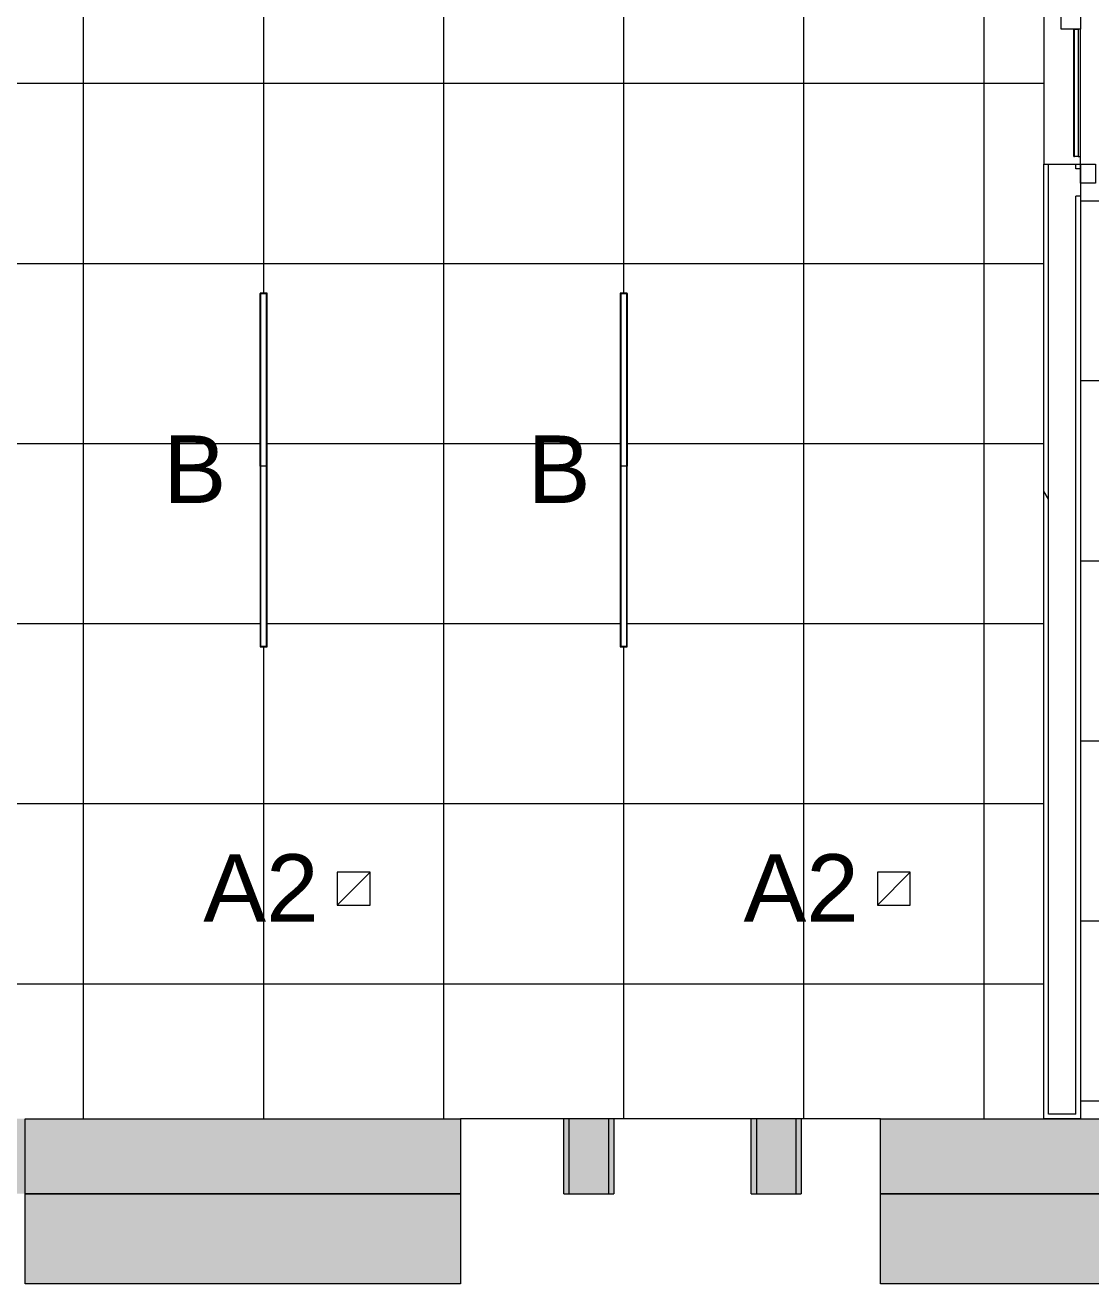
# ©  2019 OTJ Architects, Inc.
# Model space of a CAD drawing. Header units: inches. Extents: x 0 to 2454, y -180 to 1354.
# Drawn here: x 343 to 485, y 72 to 239.7 of the extents above; entities that cross this region are included whole.
import ezdxf

# ---------------------------------------------------------------- set-up
doc = ezdxf.new("R2010")
doc.units = ezdxf.units.IN
doc.header["$MEASUREMENT"] = 0
for name, color, linetype, lineweight in [('A-CLNG', 13, 'Continuous', 13), ('A-CLNG-PATT', 13, 'Continuous', 13), ('A-COLS', 52, 'Continuous', 13), ('A-GLAZ-CURT', 52, 'Continuous', 9), ('A-GLAZ-CWMG', 51, 'Continuous', 9), ('A-WALL', 113, 'Continuous', 13), ('A-WALL-PATT', 111, 'Continuous', 13), ('E-LITE-EQPM', 33, 'Continuous', 9), ('E-LITE-EQPM-IDEN', 33, 'Continuous', 9), ('I-WALL', 2, 'Continuous', 13), ('S-BEAM', 12, 'Continuous', 9)]:
    doc.layers.add(name, color=color, linetype=linetype, lineweight=lineweight)
doc.styles.add('Arial', font='arial.ttf', dxfattribs={"height": 9})

# ---------------------------------------------------------------- blocks, each defined once
blk = doc.blocks.new('perimeter columns - perimeter columns-7228800-Level XX  RCP')
at = {"layer": 'A-COLS', "lineweight": 9}
h = blk.add_hatch(color=7, dxfattribs=at)
h.paths.add_polyline_path([(1390.51, 84), (1421.51, 84), (1426.24, 85.3), (1422.09, 94), (1390.51, 94)], flags=0)
h.paths.add_polyline_path([(1290.47, 84), (1305.95, 84), (1305.95, 94), (1287.95, 94), (1287.95, 84)], flags=0)
h.paths.add_polyline_path([(1165.47, 84), (1184.95, 84), (1184.95, 94), (1159.95, 94), (1159.95, 84)], flags=0)
h.paths.add_polyline_path([(715.47, 84), (743.95, 84), (743.95, 94), (685, 94), (685, 84), (715.33, 84)], flags=0)
h.paths.add_polyline_path([(629, 84), (629, 94), (571, 94), (571, 84), (602.39, 84)], flags=0)
h.paths.add_polyline_path([(483.64, 84), (515, 84), (515, 94), (457, 94), (457, 84), (478.77, 84)], flags=0)
h.paths.add_polyline_path([(345.72, 84), (401, 84), (401, 94), (343, 94), (343, 84)], flags=0)
h.paths.add_polyline_path([(265.47, 84), (287, 84), (287, 94), (229, 94), (229, 84), (255.6, 84)], flags=0)
h.paths.add_polyline_path([(115.47, 84), (173, 84), (173, 94), (115, 94), (115, 84)], flags=0)
h.paths.add_polyline_path([(20.72, 84), (59, 84), (59, 94), (12, 94), (12, 84), (15.47, 84)], flags=0)
h.paths.add_polyline_path([(834.08, 84), (838.95, 84), (838.95, 94), (819.95, 94), (819.95, 84)], flags=0)
h.paths.add_polyline_path([(953.33, 84), (953.95, 84), (953.95, 94), (931.95, 94), (931.95, 84)], flags=0)
h.paths.add_polyline_path([(1079.95, 84), (1079.95, 94), (1056.95, 94), (1056.95, 84)], flags=0)
h.paths.add_polyline_path([(1523.01, 178.61), (1524.2, 182.34), (1524.2, 206.47), (1515.95, 206.47), (1515.95, 182.29), (1521.43, 179.43)], flags=0)
h.paths.add_polyline_path([(1515.95, 318.22), (1524.2, 318.22), (1524.2, 348.22), (1515.95, 348.22)], flags=0)
h.paths.add_polyline_path([(1524.2, 436.04), (1524.2, 456.04), (1515.95, 456.04), (1515.95, 436.04), (1520.72, 436.04)], flags=0)
h.paths.add_polyline_path([(1520.72, 551.04), (1524.2, 551.04), (1524.2, 569.54), (1515.95, 569.54), (1515.95, 551.04)], flags=0)
h.paths.add_polyline_path([(1515.95, 680.5), (1524.2, 680.5), (1524.2, 704.5), (1515.95, 704.5)], flags=0)
h.paths.add_polyline_path([(945.45, 696.5), (952.2, 696.5), (952.2, 704.5), (932.2, 704.5), (932.2, 696.5), (943.17, 696.5)], flags=0)
h.paths.add_polyline_path([(833.7, 696.5), (833.7, 704.5), (815.2, 704.5), (815.2, 696.5), (832.87, 696.5)], flags=0)
h.paths.add_polyline_path([(547.9, 696.5), (574.9, 696.5), (574.9, 704.5), (560.9, 704.5), (560.9, 769.75), (547.9, 769.75), (547.9, 710.5)], flags=0)
h.paths.add_polyline_path([(739.8, 696.5), (739.8, 704.5), (722.81, 704.5), (722.81, 696.5)], flags=0)
h.paths.add_polyline_path([(1390.47, 696.5), (1410.45, 696.5), (1410.45, 704.5), (1385.45, 704.5), (1385.45, 696.5)], flags=0)
h.paths.add_polyline_path([(1270.45, 696.5), (1301.45, 696.5), (1301.45, 704.5), (1270.45, 704.5)], flags=0)
h.paths.add_polyline_path([(1182.95, 696.5), (1182.95, 704.5), (1159.7, 704.5), (1159.7, 696.5), (1179.1, 696.5)], flags=0)
h.paths.add_polyline_path([(1049.7, 696.5), (1075.7, 696.5), (1075.7, 704.5), (1049.7, 704.5)], flags=0)
at = {"layer": 'A-COLS', "color": 8, "lineweight": 20}
for p, q in [((343, 84), (343, 94)), ((343, 94), (401, 94)), ((401, 94), (401, 84)), ((457, 84), (457, 94)), ((457, 94), (515, 94)), ((401, 84), (343, 84)), ((515, 84), (457, 84))]:
    blk.add_line(p, q, dxfattribs=at)
blk = doc.blocks.new('Rectangular Mullion - 2_ x 2 9_16_ rectangular-7357365-Level XX  RCP')
at = {"layer": 'A-GLAZ-CWMG', "lineweight": 20}
for p, q in [((-2, 2.125), (0, 2.125)), ((-2, -0.4375), (-2, 2.125)), ((0, 2.125), (0, -0.4375)), ((0, -0.4375), (-2, -0.4375))]:
    blk.add_line(p, q, dxfattribs=at)
blk = doc.blocks.new('TBARLED SMARTLIGHT 15-16_DIFFUSING 2_ and 4_ - 4_ 15_16 - Diffusing Lens-7317777-Level XX  RCP')
at = {"layer": 'E-LITE-EQPM'}
for p, q in [((-0.47, 23.56), (0.47, 23.56)), ((-0.47, -0.48), (-0.47, 23.56)), ((-0.38, 23.5), (0.38, 23.5)), ((-0.38, -23.5), (-0.38, 23.5)), ((0.38, -23.5), (0.38, 23.5)), ((0.47, 23.56), (0.47, -0.48)), ((-0.47, -0.48), (-0.39, -0.48)), ((-0.47, -23.52), (-0.47, -0.48)), ((0.47, -0.48), (-0.47, -0.48)), ((-0.39, -23.52), (-0.39, -0.48)), ((0.39, -0.48), (0.47, -0.48)), ((0.39, -23.52), (0.39, -0.48)), ((0.47, -23.52), (0.47, -0.48)), ((-0.39, -23.52), (-0.47, -23.52)), ((-0.47, -23.52), (0.47, -23.52)), ((-0.47, -23.56), (-0.47, -23.52)), ((0.47, -23.56), (-0.47, -23.56)), ((0.38, -23.5), (-0.38, -23.5)), ((0.47, -23.52), (0.39, -23.52)), ((0.47, -23.52), (0.47, -23.56))]:
    blk.add_line(p, q, dxfattribs=at)
blk = doc.blocks.new('TBARLED SMARTLIGHT 15-16_DIFFUSING 2_ and 4_ - 4_ 15_16 - Diffusing Lens-7318226-Level XX  RCP')
at = {"layer": 'E-LITE-EQPM'}
for p, q in [((-0.47, 23.56), (0.47, 23.56)), ((-0.47, 23.52), (-0.47, 23.56)), ((-0.47, 23.52), (-0.39, 23.52)), ((-0.47, 0.48), (-0.47, 23.52)), ((0.47, 23.52), (-0.47, 23.52)), ((-0.39, 0.48), (-0.39, 23.52)), ((-0.38, 23.5), (0.38, 23.5)), ((-0.38, -23.5), (-0.38, 23.5)), ((0.38, -23.5), (0.38, 23.5)), ((0.39, 23.52), (0.47, 23.52)), ((0.39, 0.48), (0.39, 23.52)), ((0.47, 23.56), (0.47, 23.52)), ((0.47, 0.48), (0.47, 23.52)), ((-0.39, 0.48), (-0.47, 0.48)), ((-0.47, 0.48), (0.47, 0.48)), ((-0.47, -23.56), (-0.47, 0.48)), ((0.47, 0.48), (0.39, 0.48)), ((0.47, 0.48), (0.47, -23.56)), ((0.47, -23.56), (-0.47, -23.56)), ((0.38, -23.5), (-0.38, -23.5))]:
    blk.add_line(p, q, dxfattribs=at)
blk = doc.blocks.new('System Panel - Glazed-7590579-Level XX  RCP')
at = {"layer": 'A-GLAZ-CURT', "lineweight": 13}
for p, q in [((-8.5, -0.125), (-8.5, 0.375)), ((-8.5, 0.375), (8.5, 0.375)), ((8.5, 0.375), (8.5, -0.125)), ((8.5, -0.125), (-8.5, -0.125))]:
    blk.add_line(p, q, dxfattribs=at)
blk = doc.blocks.new('Rectangular Mullion - 1 1_8_ x 7_8_ rectangular-7590580-Level XX  RCP')
at = {"layer": 'A-GLAZ-CWMG'}
for p, q in [((482.77, 222.22), (482.77, 239.22)), ((483.64, 222.22), (483.64, 239.22)), ((482.77, 222.22), (482.83, 222.22)), ((483.33, 222.22), (483.64, 222.22))]:
    blk.add_line(p, q, dxfattribs=at)
blk = doc.blocks.new('Pan Joist - 5_25_ x 8_5_-V41-Level XX  RCP')
at = {"layer": 'S-BEAM'}
h = blk.add_hatch(dxfattribs=at)
h.set_pattern_fill('FP_138', color=256, style=0, pattern_type=2)
h.set_pattern_definition([(90, (712.812, -9.056), (-7.68, 2.551), [0.105, -1.808, 0.105, -1.808, -10.205]), (90, (712.812, -9.056), (-7.68, 2.551), [-3.827, 0.105, -3.722, 0.105, -1.808, -4.465]), (90, (712.812, -9.056), (-7.68, 2.551), [-9.567, 0.105, -1.17, 0.105, -3.084]), (182.745, (708.972, -8.099), (-22.764561, -1.8283146), [1.099, -18.877, 1.099, -18.877, -106.539]), (182.745, (708.972, -8.099), (-22.764561, -1.8283146), [-39.952, 1.099, -38.854, 1.099, -18.877, -46.611]), (182.745, (708.972, -8.099), (-22.764561, -1.8283146), [-99.881, 1.099, -12.219, 1.099, -32.195]), (357.255, (693.612, -7.78), (30.44431538, -0.72283697), [1.099, -18.877, 1.099, -18.877, -106.539]), (357.255, (693.612, -7.78), (30.44431538, -0.72283697), [-39.952, 1.099, -38.854, 1.099, -18.877, -46.611]), (357.255, (693.612, -7.78), (30.44431538, -0.72283697), [-99.881, 1.099, -12.219, 1.099, -32.195])])
h.paths.add_polyline_path([(628.81, 2.62), (628.81, 3.33), (618.81, 3.33), (618.81, 2.62)], flags=0)
h.paths.add_polyline_path([(363.09, 2.62), (363.09, 3.33), (316.77, 3.33), (316.77, 2.62), (328.13, 2.62)], flags=0)
h.paths.add_polyline_path([(311.9, 2.62), (311.9, 3.33), (265.59, 3.33), (265.59, 2.62), (288.86, 2.62)], flags=0)
h.paths.add_polyline_path([(65.94, 3.33), (39.99, 3.33), (39.99, 2.62), (65.94, 2.62)], flags=0)
h.paths.add_polyline_path([(35.99, 3.33), (-628.81, 3.33), (-628.81, 2.62), (35.99, 2.62)], flags=0)
h = blk.add_hatch(dxfattribs=at)
h.set_pattern_fill('FP_137', color=256, style=0, pattern_type=2)
h.set_pattern_definition([(90, (712.812, -443.1), (-7.68, 30.72), [1.267, -21.773, 1.267, -21.773, -122.88]), (90, (712.812, -443.1), (-7.68, 30.72), [-46.08, 1.267, -44.813, 1.267, -21.773, -53.76]), (90, (712.812, -443.1), (-7.68, 30.72), [-115.2, 1.267, -14.093, 1.267, -37.133]), (210, (708.972, -431.58), (-22.7643, -22.011075), [1.267, -21.773, 1.267, -21.773, -122.88]), (210, (708.972, -431.58), (-22.7643, -22.011075), [-46.08, 1.267, -44.813, 1.267, -21.773, -53.76]), (210, (708.972, -431.58), (-22.7643, -22.011075), [-115.2, 1.267, -14.093, 1.267, -37.133]), (330, (693.612, -427.74), (30.4443, -8.708925), [1.267, -21.773, 1.267, -21.773, -122.88]), (330, (693.612, -427.74), (30.4443, -8.708925), [-46.08, 1.267, -44.813, 1.267, -21.773, -53.76]), (330, (693.612, -427.74), (30.4443, -8.708925), [-115.2, 1.267, -14.093, 1.267, -37.133])])
h.paths.add_polyline_path([(628.81, -2.63), (628.81, 2.62), (618.81, 2.62), (618.81, -2.63)], flags=0)
h.paths.add_polyline_path([(363.09, -2.63), (363.09, 2.62), (316.77, 2.62), (316.77, -2.63), (328.13, -2.63)], flags=0)
h.paths.add_polyline_path([(311.9, 2.62), (265.59, 2.62), (265.59, -2.63), (311.9, -2.63), (311.9, 0.26)], flags=0)
h.paths.add_polyline_path([(65.94, 0.71), (65.94, 2.62), (39.99, 2.62), (39.99, -2.63), (65.19, -2.63), (65.19, 0.71)], flags=0)
h.paths.add_polyline_path([(35.99, 2.62), (-628.81, 2.62), (-628.81, -2.63), (35.99, -2.63)], flags=0)
h = blk.add_hatch(dxfattribs=at)
h.set_pattern_fill('FP_136', color=256, style=0, pattern_type=2)
h.set_pattern_definition([(90, (712.812, 2.944), (-7.68, 2.551), [0.105, -1.808, 0.105, -1.808, -10.205]), (90, (712.812, 2.944), (-7.68, 2.551), [-3.827, 0.105, -3.722, 0.105, -1.808, -4.465]), (90, (712.812, 2.944), (-7.68, 2.551), [-9.567, 0.105, -1.17, 0.105, -3.084]), (182.745, (708.972, 3.901), (-22.764561, -1.8283146), [1.099, -18.877, 1.099, -18.877, -106.539]), (182.745, (708.972, 3.901), (-22.764561, -1.8283146), [-39.952, 1.099, -38.854, 1.099, -18.877, -46.611]), (182.745, (708.972, 3.901), (-22.764561, -1.8283146), [-99.881, 1.099, -12.219, 1.099, -32.195]), (357.255, (693.612, 4.22), (30.44431538, -0.72283697), [1.099, -18.877, 1.099, -18.877, -106.539]), (357.255, (693.612, 4.22), (30.44431538, -0.72283697), [-39.952, 1.099, -38.854, 1.099, -18.877, -46.611]), (357.255, (693.612, 4.22), (30.44431538, -0.72283697), [-99.881, 1.099, -12.219, 1.099, -32.195])])
h.paths.add_polyline_path([(628.81, -3.33), (628.81, -2.63), (618.81, -2.63), (618.81, -3.33)], flags=0)
h.paths.add_polyline_path([(363.09, -2.63), (316.77, -2.63), (316.77, -3.33), (363.09, -3.33)], flags=0)
h.paths.add_polyline_path([(311.9, -2.63), (265.59, -2.63), (265.59, -3.33), (311.9, -3.33)], flags=0)
h.paths.add_polyline_path([(65.19, -2.63), (39.99, -2.63), (39.99, -3.33), (65.19, -3.33)], flags=0)
h.paths.add_polyline_path([(35.99, -2.63), (-628.81, -2.63), (-628.81, -3.33), (35.99, -3.33)], flags=0)
for p, q in [((618.81, 3.33), (628.81, 3.33)), ((618.81, 2.62), (628.81, 2.62)), ((628.81, 2.62), (628.81, 3.33)), ((628.81, -2.63), (628.81, 2.62)), ((618.81, -2.63), (628.81, -2.63)), ((628.81, -3.33), (618.81, -3.33)), ((628.81, -3.33), (628.81, -2.63))]:
    blk.add_line(p, q, dxfattribs=at)
blk = doc.blocks.new('Pan Joist - 5_25_ x 8_5_-V42-Level XX  RCP')
at = {"layer": 'S-BEAM'}
h = blk.add_hatch(dxfattribs=at)
h.set_pattern_fill('FP_141', color=256, style=0, pattern_type=2)
h.set_pattern_definition([(90, (712.812, -8.883), (-7.68, 2.551), [0.105, -1.808, 0.105, -1.808, -10.205]), (90, (712.812, -8.883), (-7.68, 2.551), [-3.827, 0.105, -3.722, 0.105, -1.808, -4.465]), (90, (712.812, -8.883), (-7.68, 2.551), [-9.567, 0.105, -1.17, 0.105, -3.084]), (182.745, (708.972, -7.927), (-22.764561, -1.8283146), [1.099, -18.877, 1.099, -18.877, -106.539]), (182.745, (708.972, -7.927), (-22.764561, -1.8283146), [-39.952, 1.099, -38.854, 1.099, -18.877, -46.611]), (182.745, (708.972, -7.927), (-22.764561, -1.8283146), [-99.881, 1.099, -12.219, 1.099, -32.195]), (357.255, (693.612, -7.608), (30.44431538, -0.72283697), [1.099, -18.877, 1.099, -18.877, -106.539]), (357.255, (693.612, -7.608), (30.44431538, -0.72283697), [-39.952, 1.099, -38.854, 1.099, -18.877, -46.611]), (357.255, (693.612, -7.608), (30.44431538, -0.72283697), [-99.881, 1.099, -12.219, 1.099, -32.195])])
h.paths.add_polyline_path([(628.81, 2.62), (628.81, 3.33), (618.81, 3.33), (618.81, 2.62)], flags=0)
h.paths.add_polyline_path([(65.19, 2.62), (65.19, 3.33), (39.99, 3.33), (39.99, 2.62), (53.28, 2.62)], flags=0)
h.paths.add_polyline_path([(35.99, 3.33), (-628.81, 3.33), (-628.81, 2.62), (35.99, 2.62)], flags=0)
h = blk.add_hatch(dxfattribs=at)
h.set_pattern_fill('FP_140', color=256, style=0, pattern_type=2)
h.set_pattern_definition([(90, (712.812, -418.1), (-7.68, 30.72), [1.267, -21.773, 1.267, -21.773, -122.88]), (90, (712.812, -418.1), (-7.68, 30.72), [-46.08, 1.267, -44.813, 1.267, -21.773, -53.76]), (90, (712.812, -418.1), (-7.68, 30.72), [-115.2, 1.267, -14.093, 1.267, -37.133]), (210, (708.972, -406.58), (-22.7643, -22.011075), [1.267, -21.773, 1.267, -21.773, -122.88]), (210, (708.972, -406.58), (-22.7643, -22.011075), [-46.08, 1.267, -44.813, 1.267, -21.773, -53.76]), (210, (708.972, -406.58), (-22.7643, -22.011075), [-115.2, 1.267, -14.093, 1.267, -37.133]), (330, (693.612, -402.74), (30.4443, -8.708925), [1.267, -21.773, 1.267, -21.773, -122.88]), (330, (693.612, -402.74), (30.4443, -8.708925), [-46.08, 1.267, -44.813, 1.267, -21.773, -53.76]), (330, (693.612, -402.74), (30.4443, -8.708925), [-115.2, 1.267, -14.093, 1.267, -37.133])])
h.paths.add_polyline_path([(628.81, -2.63), (628.81, 2.62), (618.81, 2.62), (618.81, -2.63)], flags=0)
h.paths.add_polyline_path([(65.19, -2.63), (65.19, 2.62), (39.99, 2.62), (39.99, -2.63), (53.28, -2.63)], flags=0)
h.paths.add_polyline_path([(35.99, 2.62), (-628.81, 2.62), (-628.81, -2.63), (35.99, -2.63)], flags=0)
h = blk.add_hatch(dxfattribs=at)
h.set_pattern_fill('FP_139', color=256, style=0, pattern_type=2)
h.set_pattern_definition([(90, (712.812, 3.117), (-7.68, 2.551), [0.105, -1.808, 0.105, -1.808, -10.205]), (90, (712.812, 3.117), (-7.68, 2.551), [-3.827, 0.105, -3.722, 0.105, -1.808, -4.465]), (90, (712.812, 3.117), (-7.68, 2.551), [-9.567, 0.105, -1.17, 0.105, -3.084]), (182.745, (708.972, 4.073), (-22.764561, -1.8283146), [1.099, -18.877, 1.099, -18.877, -106.539]), (182.745, (708.972, 4.073), (-22.764561, -1.8283146), [-39.952, 1.099, -38.854, 1.099, -18.877, -46.611]), (182.745, (708.972, 4.073), (-22.764561, -1.8283146), [-99.881, 1.099, -12.219, 1.099, -32.195]), (357.255, (693.612, 4.392), (30.44431538, -0.72283697), [1.099, -18.877, 1.099, -18.877, -106.539]), (357.255, (693.612, 4.392), (30.44431538, -0.72283697), [-39.952, 1.099, -38.854, 1.099, -18.877, -46.611]), (357.255, (693.612, 4.392), (30.44431538, -0.72283697), [-99.881, 1.099, -12.219, 1.099, -32.195])])
h.paths.add_polyline_path([(628.81, -2.63), (618.81, -2.63), (618.81, -3.33), (628.81, -3.33)], flags=0)
h.paths.add_polyline_path([(65.19, -3.33), (65.19, -2.63), (39.99, -2.63), (39.99, -3.33), (53.28, -3.33)], flags=0)
h.paths.add_polyline_path([(35.99, -2.63), (-628.81, -2.63), (-628.81, -3.33), (35.99, -3.33)], flags=0)
for p, q in [((618.81, 3.33), (628.81, 3.33)), ((618.81, 2.62), (628.81, 2.62)), ((628.81, 2.62), (628.81, 3.33)), ((628.81, -2.63), (628.81, 2.62)), ((618.81, -2.63), (628.81, -2.63)), ((628.81, -3.33), (618.81, -3.33)), ((628.81, -3.33), (628.81, -2.63))]:
    blk.add_line(p, q, dxfattribs=at)
blk = doc.blocks.new('Pan Joist - 5_25_ x 8_5_-V45-Level XX  RCP')
at = {"layer": 'S-BEAM'}
h = blk.add_hatch(dxfattribs=at)
h.set_pattern_fill('FP_149', color=256, style=0, pattern_type=2)
h.set_pattern_definition([(90, (712.812, -343.1), (-7.68, 30.72), [1.267, -21.773, 1.267, -21.773, -122.88]), (90, (712.812, -343.1), (-7.68, 30.72), [-46.08, 1.267, -44.813, 1.267, -21.773, -53.76]), (90, (712.812, -343.1), (-7.68, 30.72), [-115.2, 1.267, -14.093, 1.267, -37.133]), (210, (708.972, -331.58), (-22.7643, -22.011075), [1.267, -21.773, 1.267, -21.773, -122.88]), (210, (708.972, -331.58), (-22.7643, -22.011075), [-46.08, 1.267, -44.813, 1.267, -21.773, -53.76]), (210, (708.972, -331.58), (-22.7643, -22.011075), [-115.2, 1.267, -14.093, 1.267, -37.133]), (330, (693.612, -327.74), (30.4443, -8.708925), [1.267, -21.773, 1.267, -21.773, -122.88]), (330, (693.612, -327.74), (30.4443, -8.708925), [-46.08, 1.267, -44.813, 1.267, -21.773, -53.76]), (330, (693.612, -327.74), (30.4443, -8.708925), [-115.2, 1.267, -14.093, 1.267, -37.133])])
h.paths.add_polyline_path([(628.81, -2.63), (628.81, -0.1), (618.81, -0.1), (618.81, -2.63)], flags=0)
h.paths.add_polyline_path([(432.56, 2.63), (431.09, 2.63), (431.09, -2.63), (432.56, -2.63)], flags=0)
h.paths.add_polyline_path([(188.71, 2.63), (185.69, 2.63), (185.69, -2.63), (188.71, -2.63)], flags=0)
h.paths.add_polyline_path([(182.19, -2.63), (182.19, 2.63), (69.44, 2.63), (69.44, -2.63), (171.07, -2.63)], flags=0)
h.paths.add_polyline_path([(65.94, 2.63), (39.99, 2.63), (39.99, -2.63), (65.94, -2.63)], flags=0)
h.paths.add_polyline_path([(35.99, -2.63), (35.99, 2.63), (-8.61, 2.63), (-8.61, -2.63), (29.77, -2.63)], flags=0)
h.paths.add_polyline_path([(-12.61, -2.63), (-12.61, 2.63), (-46.21, 2.63), (-46.21, -2.63), (-25.25, -2.63)], flags=0)
h.paths.add_polyline_path([(-49.71, 2.63), (-628.81, 2.63), (-628.81, -2.63), (-49.71, -2.63)], flags=0)
blk = doc.blocks.new('L-Recessed Square Downlight - 4_ A2-7345227-Level XX  RCP')
at = {"layer": 'E-LITE-EQPM'}
for p, q in [((-2.1875, -2.1875), (-2.1875, 2.1875)), ((-2.1875, 2.1875), (2.1875, 2.1875)), ((-2.1875, 2.1875), (2.1875, -2.1875)), ((2.1875, 2.1875), (2.1875, -2.1875)), ((2.1875, -2.1875), (-2.1875, -2.1875))]:
    blk.add_line(p, q, dxfattribs=at)
blk = doc.blocks.new('Rectangular Mullion - 2_ x 2 9_16_ rectangular-7349704-Level XX  RCP')
at = {"layer": 'A-GLAZ-CWMG', "lineweight": 20}
for p, q in [((1, 0.4375), (-1, 0.4375)), ((-1, 0.4375), (-1, -2.125)), ((1, -2.125), (1, 0.4375)), ((-1, -2.125), (1, -2.125))]:
    blk.add_line(p, q, dxfattribs=at)

msp = doc.modelspace()

# ---------------------------------------------------------------- hatches: boundary and pattern name
at = {"layer": 'A-CLNG-PATT'}
h = msp.add_hatch(dxfattribs=at)
h.set_pattern_fill('FP_2', color=256, style=0, pattern_type=2)
h.set_pattern_definition([(0, (374.77, 183.975), (0, -24), []), (270, (374.77, 183.975), (-24, -1e-15), [])])
h.paths.add_polyline_path([(287, 94), (478.77, 94), (478.77, 279.97), (384.5, 279.97), (384.5, 253), (359.5, 253), (359.5, 278), (359.37, 275.36), (255.6, 275.36), (255.6, 94)], flags=0)
h.paths.add_polyline_path([(423.24, 156.91), (422.3, 156.91), (422.3, 204.04), (423.24, 204.04), (423.24, 168.74)], flags=0)
h.paths.add_polyline_path([(327.15, 156.91), (326.3, 156.91), (326.3, 204.04), (327.24, 204.04), (327.24, 156.91)], flags=0)
h.paths.add_polyline_path([(375.15, 156.91), (374.3, 156.91), (374.3, 204.04), (375.24, 204.04), (375.24, 156.91)], flags=0)
h.paths.add_polyline_path([(372.61, 255.25), (382.25, 255.25), (382.25, 264.85), (361.75, 264.85), (361.75, 255.25)], flags=0)
h = msp.add_hatch(dxfattribs=at)
h.set_pattern_fill('FP_3', color=256, style=0, pattern_type=2)
h.set_pattern_definition([(270, (540.644, 168.35), (-24, -1e-15), []), (180, (540.644, 168.35), (-3e-15, 24), [])])
h.paths.add_polyline_path([(571, 84), (571, 94), (597.52, 94), (597.52, 216.35), (483.64, 216.35), (483.64, 94), (515, 94), (515, 84)], flags=0)
h.paths.add_polyline_path([(556.97, 119.88), (517.08, 119.88), (517.08, 120.82), (564.21, 120.82), (564.21, 119.88), (562.38, 119.88)], flags=0)
h.paths.add_polyline_path([(556.97, 167.88), (517.08, 167.88), (517.08, 168.82), (564.21, 168.82), (564.21, 167.88), (562.38, 167.88)], flags=0)
at = {"layer": 'A-WALL-PATT', "lineweight": 9}
h = msp.add_hatch(dxfattribs=at)
h.set_pattern_fill('FP_1', color=256, style=0, pattern_type=2)
h.set_pattern_definition([(0, (0, 0), (30.72, 7.68), [1.267, -21.773, 1.267, -21.773, -122.88]), (0, (0, 0), (30.72, 7.68), [-46.08, 1.267, -44.813, 1.267, -21.773, -53.76]), (0, (0, 0), (30.72, 7.68), [-115.2, 1.267, -14.093, 1.267, -37.133]), (120, (11.52, 3.84), (-22.01108, 22.7643), [1.267, -21.773, 1.267, -21.773, -122.88]), (120, (11.52, 3.84), (-22.01108, 22.7643), [-46.08, 1.267, -44.813, 1.267, -21.773, -53.76]), (120, (11.52, 3.84), (-22.01108, 22.7643), [-115.2, 1.267, -14.093, 1.267, -37.133]), (240, (15.36, 19.2), (-8.70892, -30.4443), [1.267, -21.773, 1.267, -21.773, -122.88]), (240, (15.36, 19.2), (-8.70892, -30.4443), [-46.08, 1.267, -44.813, 1.267, -21.773, -53.76]), (240, (15.36, 19.2), (-8.70892, -30.4443), [-115.2, 1.267, -14.093, 1.267, -37.133])])
h.paths.add_polyline_path([(478.77, 94), (483.02, 94), (483.02, 94.63), (479.39, 94.63), (479.39, 221.22), (478.77, 221.22), (478.77, 94.63)], flags=0)
for points in [[(359.37, 72), (401, 72), (401, 84), (343, 84), (343, 72), (345.72, 72)], [(465.47, 72), (515, 72), (515, 84), (457, 84), (457, 72)]]:
    msp.add_hatch(color=7, dxfattribs=at).paths.add_polyline_path(points, flags=0)

# ---------------------------------------------------------------- linework, layer by layer
at = {"layer": 'A-CLNG'}
for p, q in [((478.77, 279.97), (478.77, 221.22)), ((483.64, 216.35), (597.52, 216.35)), ((457, 94), (401, 94))]:
    msp.add_line(p, q, dxfattribs=at)
at = {"layer": 'A-WALL'}
for p, q in [((479.39, 94.63), (479.39, 221.22)), ((483.02, 220.6), (483.02, 221.22)), ((483.64, 220.6), (483.02, 220.6)), ((483.02, 94.63), (483.02, 216.97)), ((483.64, 216.97), (483.02, 216.97)), ((483.02, 94.63), (479.39, 94.63))]:
    msp.add_line(p, q, dxfattribs=at)
at = {"layer": 'A-WALL', "color": 8, "lineweight": 20}
for p, q in [((343, 84), (401, 84)), ((343, 72), (343, 84)), ((401, 84), (401, 72)), ((457, 84), (515, 84)), ((457, 72), (457, 84)), ((401, 72), (343, 72)), ((515, 72), (457, 72))]:
    msp.add_line(p, q, dxfattribs=at)
at = {"layer": 'I-WALL', "lineweight": 9}
msp.add_line((483.64, 221.22), (483.64, 222.22), dxfattribs=at)
at = {"layer": 'I-WALL'}
for p, q in [((478.77, 94), (478.77, 221.22)), ((478.77, 221.22), (483.64, 221.22)), ((483.64, 221.22), (483.64, 94)), ((483.64, 94), (478.77, 94))]:
    msp.add_line(p, q, dxfattribs=at)

# ---------------------------------------------------------------- block references
at = {"layer": 'A-COLS', "lineweight": 9}
msp.add_blockref('perimeter columns - perimeter columns-7228800-Level XX  RCP', (0, 0), dxfattribs=at)
at = {"layer": 'A-GLAZ-CURT', "rotation": 89.99999999999993}
msp.add_blockref('System Panel - Glazed-7590579-Level XX  RCP', (483.21, 230.72), dxfattribs=at)
at = {"layer": 'A-GLAZ-CWMG', "extrusion": (0, 0, -1), "rotation": 90.00000000000006}
msp.add_blockref('Rectangular Mullion - 2_ x 2 9_16_ rectangular-7349704-Level XX  RCP', (-483.21, 240.22), dxfattribs=at)
at = {"layer": 'A-GLAZ-CWMG'}
msp.add_blockref('Rectangular Mullion - 1 1_8_ x 7_8_ rectangular-7590580-Level XX  RCP', (0, 0), dxfattribs=at)
at = {"layer": 'A-GLAZ-CWMG', "rotation": 180}
msp.add_blockref('Rectangular Mullion - 2_ x 2 9_16_ rectangular-7357365-Level XX  RCP', (483.64, 220.79), dxfattribs=at)
at = {"layer": 'E-LITE-EQPM', "extrusion": (0, 0, -1)}
msp.add_blockref('TBARLED SMARTLIGHT 15-16_DIFFUSING 2_ and 4_ - 4_ 15_16 - Diffusing Lens-7318226-Level XX  RCP', (-374.77, 180.47), dxfattribs=at)
at = {"layer": 'E-LITE-EQPM', "extrusion": (0, 0, -1), "rotation": 180}
for name, p in [('TBARLED SMARTLIGHT 15-16_DIFFUSING 2_ and 4_ - 4_ 15_16 - Diffusing Lens-7317777-Level XX  RCP', (-422.77, 180.47)), ('L-Recessed Square Downlight - 4_ A2-7345227-Level XX  RCP', (-386.77, 124.66)), ('L-Recessed Square Downlight - 4_ A2-7345227-Level XX  RCP', (-458.77, 124.66))]:
    msp.add_blockref(name, p, dxfattribs=at)
at = {"layer": 'S-BEAM', "rotation": 269.9999999999999}
for name, p in [('Pan Joist - 5_25_ x 8_5_-V45-Level XX  RCP', (343.1, 712.81)), ('Pan Joist - 5_25_ x 8_5_-V42-Level XX  RCP', (418.1, 712.81)), ('Pan Joist - 5_25_ x 8_5_-V41-Level XX  RCP', (443.1, 712.81))]:
    msp.add_blockref(name, p, dxfattribs=at)

# ---------------------------------------------------------------- texts
at = {"layer": 'E-LITE-EQPM-IDEN', "char_height": 9, "attachment_point": 1, "style": 'Arial'}
for s, insert, width in [('B', (361.42, 185.06), 10.302), ('B', (409.96, 185.06), 10.302), ('A2', (366.73, 129.25), 18.786), ('A2', (438.73, 129.25), 18.786)]:
    msp.add_mtext(s, dxfattribs=dict(at, insert=insert, width=width))

doc.saveas('drawing.dxf')
